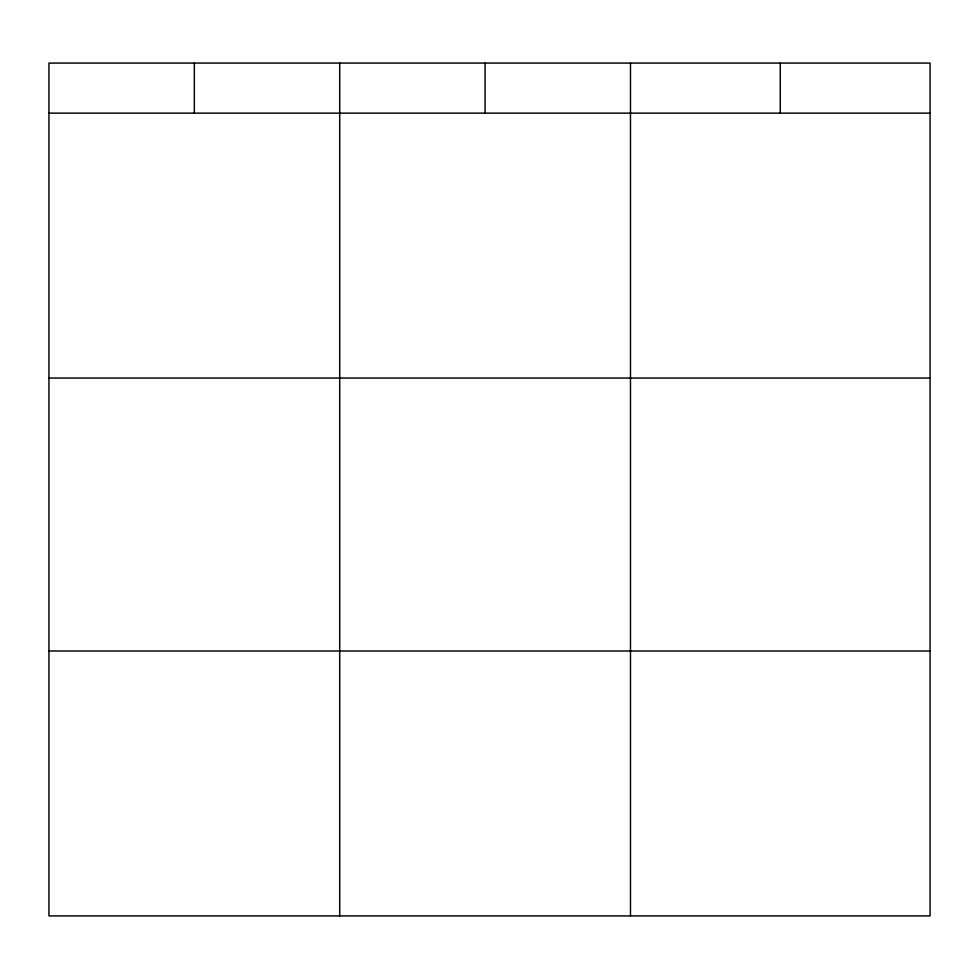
<?xml version="1.0" encoding="UTF-8"?>
<svg xmlns="http://www.w3.org/2000/svg" width="979" height="979" viewBox="0 0 979 979"><rect width="100%" height="100%" fill="white"/><g stroke="black" fill="none" stroke-linecap="round" stroke-linejoin="round"><path stroke-width="1.47" d="M930.05 378.053L930.05 63.084L48.95 63.084L48.95 915.916L930.05 915.916L930.05 378.053L48.95 378.053M48.95 113.136L930.05 113.136M48.95 650.998L930.05 650.998M780.263 63.084L780.263 113.136M630.476 63.084L630.476 915.916M485.094 63.084L485.094 113.136M339.713 63.084L339.713 915.916M194.332 63.084L194.332 113.136"/></g></svg>
